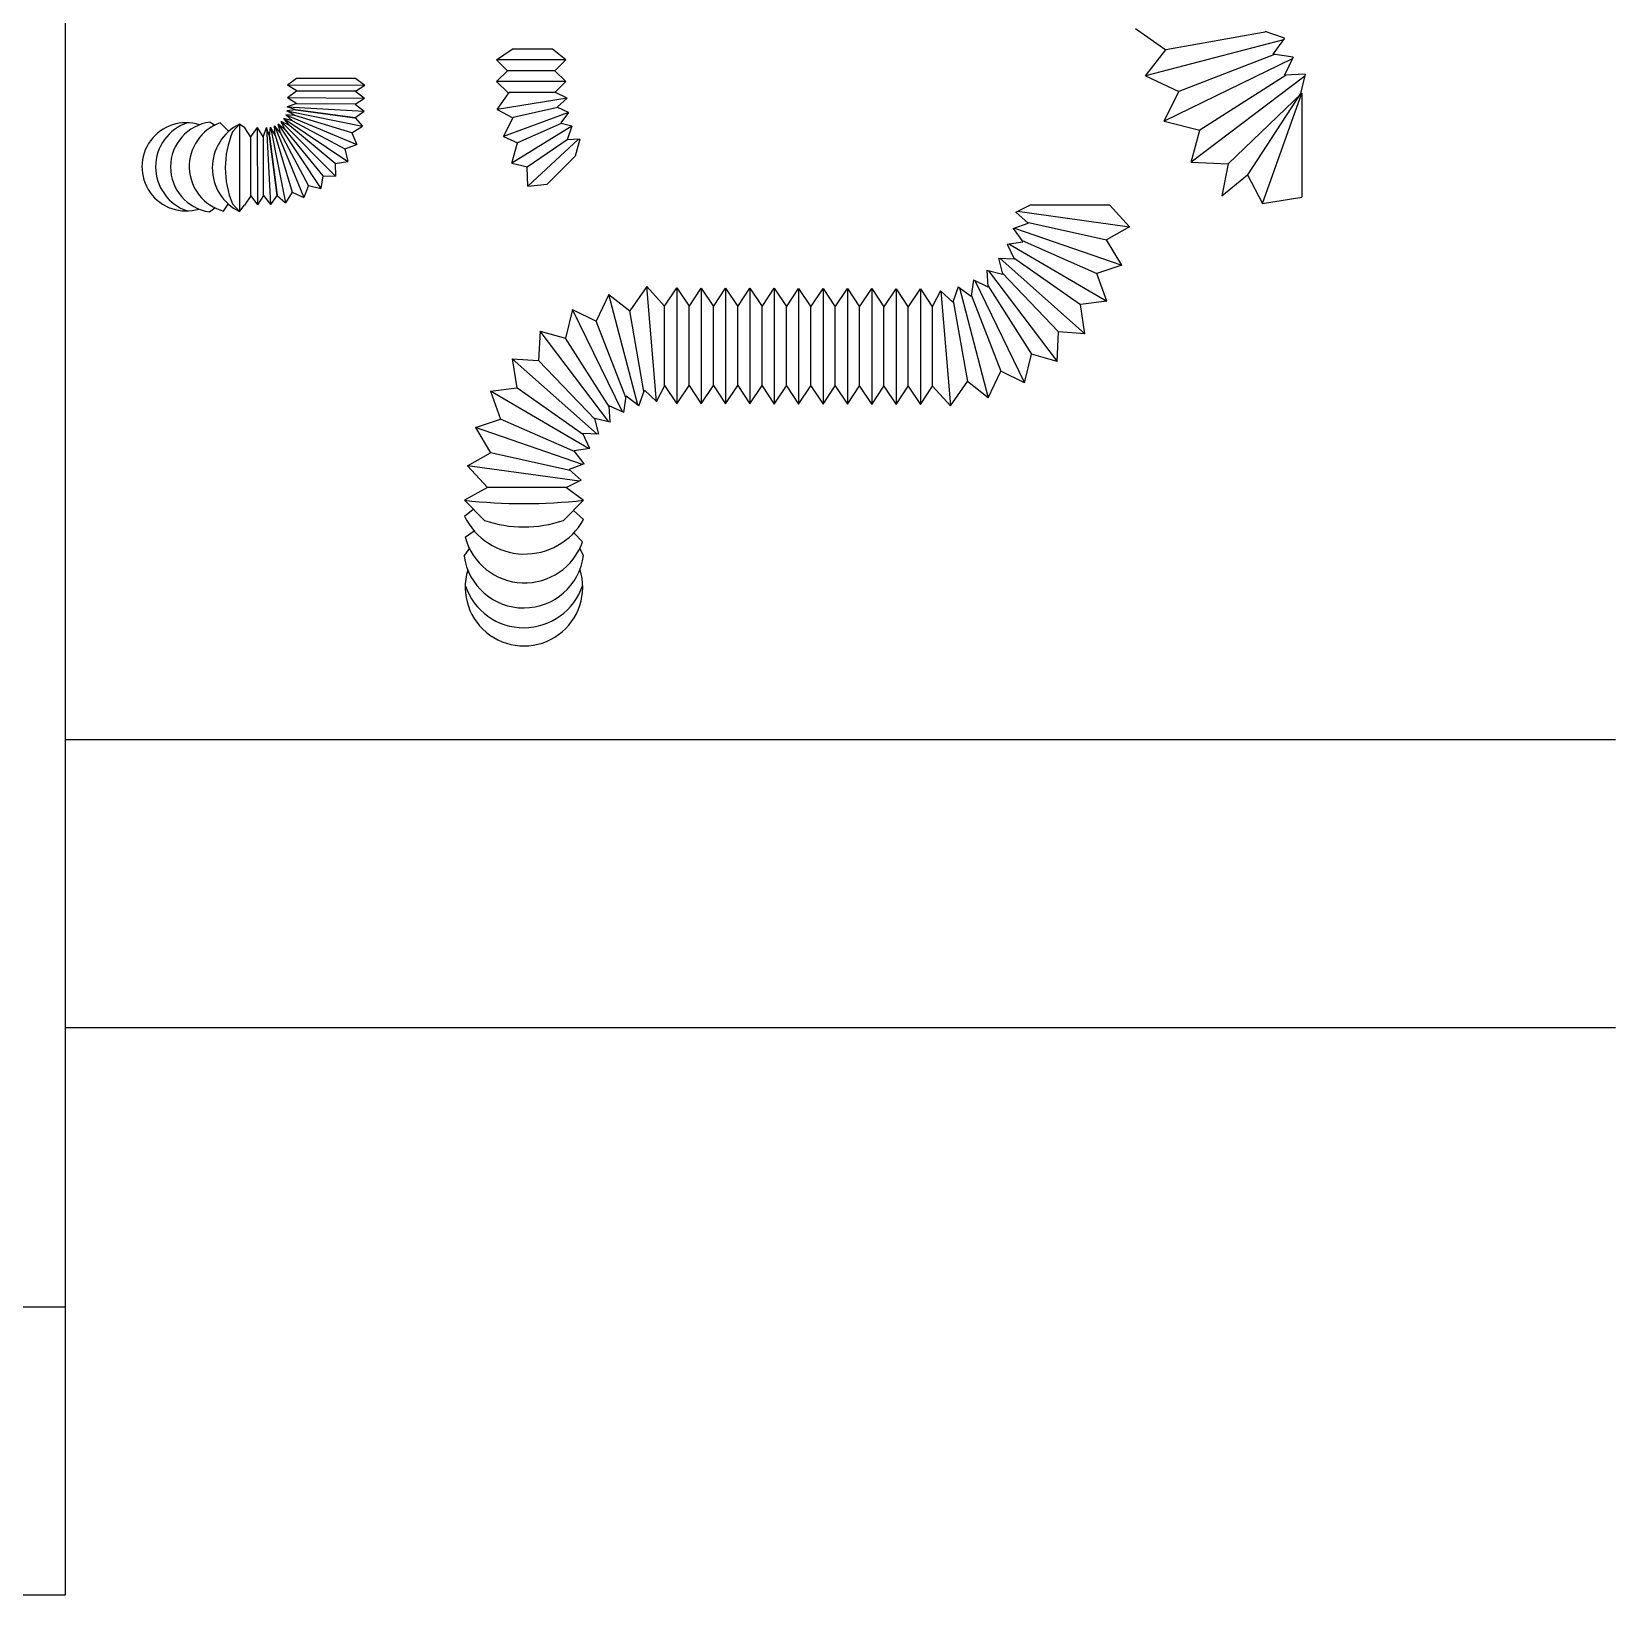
# Model space of a CAD drawing. Extents: x 462150 to 608263, y 35809 to 85242.
# Drawn here: x 512247 to 516248, y 36009 to 39959 of the extents above; entities that cross this region are included whole.
import ezdxf

# ---------------------------------------------------------------- set-up
doc = ezdxf.new("R2010")
doc.units = 0
doc.header["$LTSCALE"] = 500
doc.header["$MEASUREMENT"] = 0
for name, color, linetype in [('KHALED', 2, 'Continuous'), ('M_FLX', 2, 'Continuous'), ('MH-FLX', 2, 'Continuous')]:
    doc.layers.add(name, color=color, linetype=linetype)

msp = doc.modelspace()

# ---------------------------------------------------------------- linework, layer by layer
for p, q in [((512331.7, 65565.7), (512331.7, 36008.8)), ((516248.2, 38170), (512331.7, 38170)), ((516248.2, 37442.5), (512331.7, 37442.5)), ((512331.7, 36736.3), (506272.1, 36736.3)), ((512331.7, 36008.8), (506272.1, 36008.8))]:
    msp.add_line(p, q)
at = {"layer": 'KHALED'}
for p, q in [((512915.8, 39840.8), (512893.8, 39823.9)), ((512893.8, 39824.6), (513088.8, 39823.5)), ((512917.5, 39808.6), (512893.8, 39823.9)), ((513065.7, 39840.5), (512915.7, 39840.8)), ((513065.2, 39808.3), (513088.8, 39823.5)), ((513065.8, 39840.5), (513088.8, 39823.5)), ((512914.4, 39776.3), (512892.5, 39769.2)), ((512916.3, 39808.6), (512893.2, 39791.7)), ((512893.2, 39792.4), (513088.2, 39791.3)), ((512916.8, 39776.4), (512893.2, 39791.7)), ((513064.5, 39776.1), (512914.4, 39776.3)), ((513065.2, 39808.3), (512916.3, 39808.6)), ((513064.5, 39776.1), (512916.8, 39776.4)), ((513065.2, 39808.3), (512917.5, 39808.6)), ((513064.5, 39776.1), (513088.2, 39791.3)), ((513064.5, 39776.1), (513087.5, 39758.3)), ((513065.2, 39808.3), (513088.2, 39791.3)), ((512877.4, 39732), (513015, 39593.8)), ((512898.3, 39721.5), (512877.4, 39732)), ((512887.8, 39711.1), (512877.4, 39732)), ((512884, 39739.9), (513045.9, 39631.3)), ((512906.4, 39733.7), (512884, 39739.9)), ((512898.3, 39721.5), (512884, 39739.9)), ((512888.8, 39749), (513068.8, 39674)), ((512912.1, 39747.3), (512888.8, 39749)), ((512906.4, 39733.7), (512888.8, 39749)), ((512914.6, 39761.7), (512891.8, 39758.9)), ((512891.8, 39758.9), (513083, 39720.4)), ((512912.1, 39747.3), (512891.8, 39758.9)), ((512914.6, 39761.7), (512892.5, 39769.2)), ((512892.5, 39769.2), (513087.5, 39758.3)), ((512906.4, 39733.7), (513038.6, 39662.7)), ((513055.6, 39703.5), (512912.1, 39747.3)), ((512914.6, 39761.7), (513063.8, 39741.3)), ((513064.6, 39741.3), (512914.6, 39761.7)), ((513063.8, 39741.3), (513087.5, 39758.3)), ((513064.6, 39741.3), (513083, 39720.4)), ((512772.3, 39725.3), (512771.9, 39504.3)), ((512800.7, 39692.3), (512785.4, 39715.9)), ((512800.4, 39544.6), (512800.7, 39693.5)), ((512800.4, 39544.6), (512800.7, 39692.3)), ((512800.7, 39693.5), (512817.6, 39716.5)), ((512817, 39716.5), (512817.3, 39521.5)), ((512832.9, 39692.8), (512817.6, 39716.5)), ((512832.6, 39545.1), (512832.9, 39695.2)), ((512832.6, 39545.1), (512832.9, 39692.8)), ((512832.9, 39695.2), (512840.2, 39717)), ((512847.6, 39694.9), (512840.2, 39717)), ((512840.2, 39717), (512850.3, 39522)), ((512847.6, 39694.9), (512850.5, 39717.7)), ((512847.6, 39694.9), (512867.4, 39545.6)), ((512867.4, 39544.9), (512847.6, 39694.9)), ((512850.5, 39717.7), (512888.2, 39526.4)), ((512862, 39697.4), (512850.5, 39717.7)), ((512860.4, 39720.7), (512934.6, 39540.4)), ((512875.6, 39703), (512860.4, 39720.7)), ((512862, 39697.4), (512860.4, 39720.7)), ((512862, 39697.4), (512905.3, 39553.8)), ((512869.5, 39725.5), (512977.5, 39563.1)), ((512887.8, 39711.1), (512869.5, 39725.5)), ((512875.6, 39703), (512869.5, 39725.5)), ((512946.1, 39570.6), (512875.6, 39703)), ((512887.8, 39711.1), (512982.8, 39595)), ((513014, 39626.1), (512898.3, 39721.5)), ((513055.6, 39703.5), (513083, 39720.4)), ((513055.6, 39703.5), (513068.8, 39674)), ((513038.6, 39662.7), (513068.8, 39674)), ((513038.6, 39662.7), (513045.9, 39631.3)), ((513014, 39626.1), (513045.9, 39631.3)), ((513014, 39626.1), (513015, 39593.8)), ((512982.8, 39595), (512977.5, 39563.1)), ((512982.8, 39595), (513015, 39593.8)), ((512800.4, 39544.6), (512785.1, 39520.9)), ((512800.4, 39544.6), (512817.3, 39521.5)), ((512832.6, 39545.1), (512817.3, 39521.5)), ((512832.6, 39545.1), (512850.3, 39522)), ((512867.4, 39545.6), (512850.3, 39522)), ((512867.4, 39544.9), (512888.2, 39526.4)), ((512905.3, 39553.8), (512888.2, 39526.4)), ((512905.3, 39553.8), (512934.6, 39540.4)), ((512946.1, 39570.6), (512934.6, 39540.4)), ((512946.1, 39570.6), (512977.5, 39563.1))]:
    msp.add_line(p, q, dxfattribs=at)
at = {"layer": 'M_FLX'}
for p, q in [((515452.5, 39802.5), (515318.9, 39597.5)), ((515356.4, 39524.5), (515456.4, 39803.5)), ((515456.4, 39803.5), (515456.4, 39540.6)), ((512697.6, 39730.2), (512710.5, 39723.1)), ((512744.9, 39706.9), (512723.6, 39728.5)), ((512772.3, 39725.3), (512754.5, 39705.5)), ((512785.4, 39715.9), (512772.3, 39725.3)), ((515269.9, 39625.1), (515254.4, 39544)), ((515254.4, 39544), (515318.9, 39597.5)), ((515318.9, 39597.5), (515356.4, 39524.5)), ((515356.4, 39524.5), (515456.4, 39540.6)), ((512696, 39503.7), (512710.2, 39513.8)), ((512731.5, 39505.7), (512743.6, 39523)), ((512771.9, 39504.3), (512754.1, 39524.1)), ((512771.9, 39504.3), (512785.1, 39520.9)), ((513598.4, 38807.1), (513398.7, 38807.1)), ((513339.5, 38634.3), (513353, 38653.1)), ((513641.1, 38635.7), (513631.6, 38653))]:
    msp.add_line(p, q, dxfattribs=at)
at = {"layer": 'M_FLX', "color": 2}
for p, q in [((514733.9, 39503), (514770.9, 39521.4)), ((514733.9, 39503), (514764.6, 39475.3)), ((514738, 39505.1), (515020.9, 39466.2)), ((514770.9, 39521.4), (514970.6, 39521.4)), ((515020.9, 39466.2), (514970.6, 39521.4)), ((514726.8, 39461.5), (514764.6, 39475.3)), ((514726.8, 39461.5), (514751.6, 39428.4)), ((514730.5, 39462.9), (515001.3, 39369.2)), ((514761.9, 39477.8), (514962.8, 39433.2)), ((515020.9, 39466.2), (514962.8, 39433.2)), ((514711.8, 39422.2), (514751.6, 39428.4)), ((514711.8, 39422.2), (514729.7, 39384.9)), ((514715.6, 39422.8), (514963.2, 39277.9)), ((514749.5, 39431.1), (514937.9, 39348.2)), ((515001.3, 39369.2), (514962.8, 39433.2)), ((514689.5, 39386.6), (514699.7, 39346.5)), ((514689.5, 39386.6), (514729.7, 39384.9)), ((514693.2, 39386.4), (514908, 39195.9)), ((514728.2, 39387.9), (514896.9, 39269.7)), ((514626.3, 39331.6), (514620.3, 39290.7)), ((514626.3, 39331.6), (514662.7, 39314.7)), ((514660.6, 39356), (514662.7, 39314.7)), ((514660.6, 39356), (514699.7, 39346.5)), ((514664.2, 39355.1), (514837.9, 39126.1)), ((514698.9, 39349.6), (514841.4, 39200.7)), ((515001.3, 39369.2), (514937.9, 39348.2)), ((514963.2, 39277.9), (514937.9, 39348.2)), ((513705.3, 39294.7), (513673.6, 39227.2)), ((513778.2, 39016.4), (513705.3, 39294.7)), ((513705.3, 39294.7), (513758.1, 39253.7)), ((513800.9, 39314.8), (513758.1, 39253.7)), ((513825.5, 39025), (513800.9, 39314.8)), ((513800.9, 39314.8), (513845.9, 39265.4)), ((513846.2, 39265.1), (513877, 39311.4)), ((513877, 39311.4), (513877, 39019)), ((513877, 39311.4), (513907.8, 39265.1)), ((513907.8, 39264.9), (513938.6, 39311.2)), ((513938.6, 39311.2), (513938.6, 39018.8)), ((513938.6, 39311.2), (513969.3, 39264.9)), ((513969.3, 39264.7), (514000.1, 39311)), ((514000.1, 39311), (514000.1, 39018.6)), ((514000.1, 39311), (514030.9, 39264.7)), ((514030.9, 39264.5), (514061.7, 39310.8)), ((514061.7, 39310.8), (514061.7, 39018.4)), ((514061.7, 39310.8), (514092.5, 39264.5)), ((514092.5, 39264.3), (514123.3, 39310.6)), ((514123.3, 39310.6), (514123.3, 39018.2)), ((514123.3, 39310.6), (514154, 39264.3)), ((514154, 39264.1), (514184.8, 39310.4)), ((514184.8, 39310.4), (514184.8, 39018)), ((514184.8, 39310.4), (514215.6, 39264.1)), ((514215.6, 39263.8), (514246.4, 39310.2)), ((514246.4, 39310.2), (514246.4, 39017.8)), ((514246.4, 39310.2), (514277.2, 39263.8)), ((514277.2, 39263.6), (514308, 39310)), ((514308, 39310), (514308, 39017.6)), ((514308, 39310), (514338.7, 39263.6)), ((514338.7, 39263.4), (514369.5, 39309.8)), ((514369.5, 39309.8), (514369.5, 39017.4)), ((514369.5, 39309.8), (514400.3, 39263.4)), ((514400.3, 39263.2), (514431.1, 39309.6)), ((514431.1, 39309.6), (514431.1, 39017.2)), ((514431.1, 39309.6), (514461.9, 39263.2)), ((514461.9, 39263), (514492.6, 39309.4)), ((514492.6, 39309.4), (514523.4, 39263)), ((514492.6, 39309.4), (514492.6, 39017)), ((514543.4, 39303.9), (514523.4, 39265.2)), ((514543.4, 39303.9), (514574.1, 39275.4)), ((514543.8, 39303.5), (514568.4, 39013.7)), ((514587.9, 39314.4), (514574.1, 39275.4)), ((514587.9, 39314.4), (514620.3, 39290.7)), ((514591.1, 39312.1), (514664, 39033.8)), ((514620.8, 39294.1), (514695.7, 39101.3)), ((514629.7, 39330), (514755.5, 39071.4)), ((514662.6, 39318), (514773.4, 39143.8)), ((513613.8, 39257.1), (513595.9, 39184.7)), ((513739.6, 38998.5), (513613.8, 39257.1)), ((513613.8, 39257.1), (513673.6, 39227.2)), ((513794, 39049.6), (513758.1, 39253.7)), ((513845.9, 39063.3), (513845.9, 39265.2)), ((513907.8, 39065.4), (513907.8, 39267.3)), ((513969.3, 39065.2), (513969.3, 39267)), ((514030.9, 39065), (514030.9, 39266.8)), ((514092.5, 39064.8), (514092.5, 39266.6)), ((514154, 39064.6), (514154, 39266.4)), ((514215.6, 39064.4), (514215.6, 39266.2)), ((514277.2, 39064.1), (514277.2, 39266)), ((514338.7, 39063.9), (514338.7, 39265.8)), ((514400.3, 39063.7), (514400.3, 39265.6)), ((514461.9, 39063.5), (514461.9, 39265.4)), ((514523.4, 39063.3), (514523.4, 39265.2)), ((514575.3, 39278.9), (514611.2, 39074.8)), ((514963.2, 39277.9), (514896.9, 39269.7)), ((514908, 39195.9), (514896.9, 39269.7)), ((513748.5, 39034.4), (513673.6, 39227.2)), ((513531.4, 39202.4), (513527.9, 39127.8)), ((513705.1, 38973.4), (513531.4, 39202.4)), ((513531.4, 39202.4), (513595.9, 39184.7)), ((513706.7, 39010.5), (513595.9, 39184.7)), ((514837.9, 39126.1), (514841.4, 39200.7)), ((514908, 39195.9), (514841.4, 39200.7)), ((513676.1, 38942.1), (513461.3, 39132.6)), ((513461.3, 39132.6), (513527.9, 39127.8)), ((513461.3, 39132.6), (513472.4, 39058.8)), ((514755.5, 39071.4), (514773.4, 39143.8)), ((514837.9, 39126.1), (514773.4, 39143.8)), ((513670.4, 38978.9), (513527.9, 39127.8)), ((514664, 39033.8), (514695.7, 39101.3)), ((514755.5, 39071.4), (514695.7, 39101.3)), ((513406.1, 39050.6), (513472.4, 39058.8)), ((513641.1, 38940.7), (513472.4, 39058.8)), ((513781.4, 39014.1), (513795.2, 39053.1)), ((513825.9, 39024.7), (513795.2, 39053.1)), ((513825.9, 39024.7), (513845.9, 39063.3)), ((513846.2, 39065.4), (513877, 39019)), ((513877, 39019), (513907.8, 39065.4)), ((513907.8, 39065.2), (513938.6, 39018.8)), ((513938.6, 39018.8), (513969.3, 39065.2)), ((513969.3, 39065), (514000.1, 39018.6)), ((514000.1, 39018.6), (514030.9, 39065)), ((514030.9, 39064.8), (514061.7, 39018.4)), ((514061.7, 39018.4), (514092.5, 39064.8)), ((514092.5, 39064.6), (514123.3, 39018.2)), ((514123.3, 39018.2), (514154, 39064.6)), ((514154, 39064.4), (514184.8, 39018)), ((514184.8, 39018), (514215.6, 39064.4)), ((514215.6, 39064.1), (514246.4, 39017.8)), ((514246.4, 39017.8), (514277.2, 39064.1)), ((514277.2, 39063.9), (514308, 39017.6)), ((514308, 39017.6), (514338.7, 39063.9)), ((514338.7, 39063.7), (514369.5, 39017.4)), ((514369.5, 39017.4), (514400.3, 39063.7)), ((514400.3, 39063.5), (514431.1, 39017.2)), ((514431.1, 39017.2), (514461.9, 39063.5)), ((514461.9, 39063.3), (514492.6, 39017)), ((514492.6, 39017), (514523.4, 39063.3)), ((514568.4, 39013.7), (514523.4, 39063.1)), ((514568.4, 39013.7), (514611.2, 39074.8)), ((514664, 39033.8), (514611.2, 39074.8)), ((513653.7, 38905.7), (513406.1, 39050.6)), ((513406.1, 39050.6), (513431.4, 38980.3)), ((513708.7, 38972.5), (513706.5, 39013.8)), ((513743, 38996.9), (513706.5, 39013.8)), ((513743, 38996.9), (513749, 39037.8)), ((513781.4, 39014.1), (513749, 39037.8)), ((513368, 38959.3), (513431.4, 38980.3)), ((513619.8, 38897.4), (513431.4, 38980.3)), ((513679.8, 38941.9), (513669.6, 38982)), ((513708.7, 38972.5), (513669.6, 38982)), ((513638.8, 38865.6), (513368, 38959.3)), ((513368, 38959.3), (513406.5, 38895.3)), ((513657.5, 38906.3), (513639.6, 38943.7)), ((513679.8, 38941.9), (513639.6, 38943.7)), ((513348.4, 38862.3), (513406.5, 38895.3)), ((513607.4, 38850.7), (513406.5, 38895.3)), ((513657.5, 38906.3), (513617.7, 38900.2)), ((513642.5, 38867), (513617.7, 38900.2)), ((513348.4, 38862.3), (513398.7, 38807.1)), ((513631.3, 38823.4), (513348.4, 38862.3)), ((513642.5, 38867), (513604.7, 38853.2)), ((513635.4, 38825.5), (513604.7, 38853.2)), ((513635.4, 38825.5), (513598.4, 38807.1)), ((513398.7, 38807.1), (513340.5, 38775.2)), ((513340.5, 38775.2), (513390.9, 38724.2)), ((513641.1, 38775.2), (513590.6, 38724.2)), ((513598.4, 38807.1), (513641.1, 38775.2)), ((513340.5, 38735.2), (513362.7, 38752.8)), ((513615.6, 38749.4), (513641.1, 38726.2)), ((513342.3, 38681.5), (513365.3, 38697.6)), ((513616.4, 38692.5), (513638.9, 38670.4))]:
    msp.add_line(p, q, dxfattribs=at)
at = {"layer": 'M_FLX'}
for centre, radius, start, end in [((512637.1, 39617.5), 111.5, 72.1908, 286.883), ((512677.5, 39617.4), 117.3, 108.1211, 251.5494), ((512712.1, 39616.9), 114.3, 97.2952, 261.9326), ((512761.8, 39618.3), 116.6, 109.1321, 254.94), ((512826.7, 39614.7), 123.3, 116.2051, 243.5739), ((512971.2, 39614.4), 235.1, 157.1857, 202.5932), ((513490.8, 40098.3), 1331.6, 263.519, 276.481), ((513493.1, 38808.7), 169.4, 205.7184, 330.8519), ((513490.8, 39020.8), 313, 251.3952, 288.6048), ((513492.3, 38721.6), 155.2, 194.9494, 340.7574), ((513490.2, 38655.4), 152.2, 187.9569, 352.5943), ((513490.8, 38555.5), 148.4, 163.0065, 17.6986), ((513490.8, 38609.3), 156.2, 198.3401, 341.7684)]:
    msp.add_arc(centre, radius, start, end, dxfattribs=at)
at = {"layer": 'MH-FLX'}
for p, q in [((515035.9, 39966.8), (515112.4, 39913.2)), ((515409.5, 39938.4), (515061, 39847.1)), ((515367.9, 39958.1), (515112.4, 39913.2)), ((515412.4, 39942.4), (515363.5, 39959.7)), ((515412.4, 39942.4), (515382.6, 39901.7)), ((513421.8, 39887.7), (513461.4, 39915.1)), ((513562.7, 39915.1), (513461.4, 39915.1)), ((513596.4, 39887.7), (513562.7, 39915.1)), ((515061, 39847.1), (515112.4, 39913.2)), ((515386.9, 39901.1), (515145.6, 39807.4)), ((515433.9, 39894.3), (515382.6, 39901.7)), ((515433.9, 39894.3), (515412.7, 39848.7)), ((513449.4, 39860.2), (513421.8, 39887.7)), ((513596.4, 39887.7), (513421.8, 39887.7)), ((513421.8, 39832.8), (513449.4, 39860.2)), ((513568.7, 39860.2), (513449.4, 39860.2)), ((513568.7, 39860.2), (513596.4, 39887.7)), ((513596.4, 39832.8), (513568.7, 39860.2)), ((515431.9, 39890), (515108.1, 39732.6)), ((515464.4, 39851.4), (515412.7, 39848.7)), ((515464.4, 39851.4), (515452.5, 39802.5)), ((513451.6, 39803.2), (513421.8, 39832.8)), ((513596.4, 39832.8), (513421.8, 39832.8)), ((513568.7, 39805.4), (513596.4, 39832.8)), ((515061, 39847.1), (515145.6, 39807.4)), ((515463.3, 39846.8), (515176.6, 39629.4)), ((515416.8, 39848.9), (515198.8, 39710.1)), ((513423.2, 39761.9), (513453.1, 39805.4)), ((513600.1, 39790.9), (513423.2, 39761.9)), ((513570.9, 39805.4), (513453.1, 39805.4)), ((513600.1, 39790.9), (513570.9, 39805.4)), ((513600.1, 39790.9), (513575.9, 39769.1)), ((515108.1, 39732.6), (515145.6, 39807.4)), ((515456.4, 39803.5), (515269.9, 39625.1)), ((513423.2, 39761.9), (513462.9, 39741.6)), ((513603.6, 39754.7), (513438.7, 39694.2)), ((513438.7, 39694.2), (513463.4, 39742.5)), ((513576, 39767.5), (513463.4, 39742.5)), ((513603.6, 39754.7), (513576, 39767.5)), ((513603.6, 39754.7), (513584.1, 39728.6)), ((515108.1, 39732.6), (515198.8, 39710.1)), ((513438.7, 39694.2), (513474.6, 39678.4)), ((513612, 39720.6), (513460.5, 39626.7)), ((513585.2, 39727.1), (513474.5, 39678.4)), ((513612, 39720.6), (513585.2, 39727.1)), ((513612, 39720.6), (513599.9, 39685.8)), ((515176.6, 39629.4), (515198.8, 39710.1)), ((513460.5, 39626.7), (513474.5, 39678.4)), ((513599.9, 39685.8), (513498.6, 39616.3)), ((513628.7, 39687), (513500.8, 39568.4)), ((513631.6, 39687.2), (513599.9, 39685.8)), ((513631.6, 39687.2), (513620.2, 39644.4)), ((513460.5, 39626.7), (513500, 39617.4)), ((513500.8, 39568.4), (513498.6, 39616.3)), ((513620.2, 39644.4), (513549.5, 39573.7)), ((515176.6, 39629.4), (515269.9, 39625.1)), ((513500.8, 39568.4), (513549.5, 39573.7))]:
    msp.add_line(p, q, dxfattribs=at)

doc.saveas('drawing.dxf')
